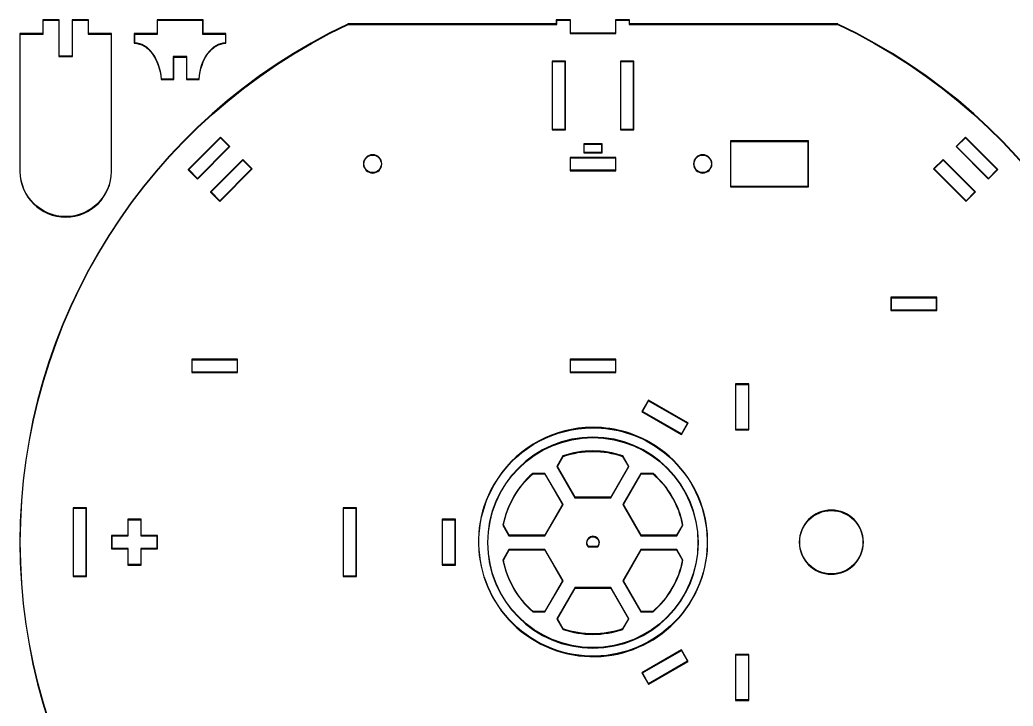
# Model space of a CAD drawing. Extents: x 10 to 440, y 10 to 290.
# Drawn here: x 10 to 226.7, y 140.3 to 290 of the extents above; entities that cross this region are included whole.
import ezdxf

# ---------------------------------------------------------------- set-up
doc = ezdxf.new("R2010")
doc.units = 0
doc.layers.add('Layer_1', color=7, linetype='CONTINUOUS')

msp = doc.modelspace()

# ---------------------------------------------------------------- linework, layer by layer
at = {"layer": 'Layer_1', "color": 7}
for p, q in [((15, 290), (15, 289.949219)), ((18.599609, 290), (15, 290)), ((15, 290), (15, 290)), ((15, 289.949219), (15, 287)), ((15.099609, 289.900391), (18.5, 289.900391)), ((15.099609, 286.900391), (15.099609, 289.900391)), ((15.099609, 289.900391), (15.099609, 289.900391)), ((18.5, 289.900391), (18.5, 282)), ((18.599609, 282.099609), (18.599609, 290)), ((25, 290), (21.400391, 290)), ((21.400391, 290), (21.400391, 282.099609)), ((21.5, 282), (21.5, 289.900391)), ((21.5, 289.900391), (24.900391, 289.900391)), ((24.900391, 289.900391), (24.900391, 286.900391)), ((25, 287), (25, 290)), ((39.949219, 290), (39.949219, 289.949219)), ((49.949219, 290), (39.949219, 290)), ((39.949219, 290), (39.949219, 290)), ((39.949219, 289.949219), (39.949219, 287)), ((40.050781, 289.900391), (49.849609, 289.900391)), ((40.050781, 286.900391), (40.050781, 289.900391)), ((40.050781, 289.900391), (40.050781, 289.900391)), ((49.849609, 289.900391), (49.849609, 286.900391)), ((49.949219, 287), (49.949219, 290)), ((81.558594, 289.099609), (81.548828, 289.095703)), ((125.05078, 289.099609), (81.558594, 289.099609)), ((81.580078, 289), (125.05078, 289)), ((127, 289.099609), (125.05078, 289.099609)), ((125.05078, 289), (127, 289)), ((127, 290), (127, 289.099609)), ((130.09961, 290), (127, 290)), ((127, 290), (127, 290)), ((127, 289), (127.09961, 289)), ((127.09961, 289.900391), (130, 289.900391)), ((127.09961, 289), (127.09961, 289.900391)), ((127.09961, 289.900391), (127.09961, 289.900391)), ((130, 289.900391), (130, 289.050781)), ((130, 289.050781), (130, 288.050781)), ((130.09961, 289.050781), (130.09961, 290)), ((130.09961, 288.050781), (130.09961, 289.050781)), ((143, 290), (139.90039, 290)), ((139.90039, 290), (139.90039, 289.050781)), ((139.90039, 289.050781), (139.90039, 288.050781)), ((140, 289.050781), (140, 289.900391)), ((140, 289.900391), (142.90039, 289.900391)), ((140, 288.050781), (140, 289.050781)), ((142.90039, 289.900391), (142.90039, 289)), ((142.90039, 289), (143, 289)), ((143, 289.099609), (143, 290)), ((144.95117, 289.099609), (143, 289.099609)), ((143, 289), (144.95117, 289)), ((188.44141, 289.099609), (144.95117, 289.099609)), ((144.95117, 289), (188.41992, 289)), ((188.45117, 289.095703), (188.44141, 289.099609)), ((15, 287), (10, 287)), ((10, 287), (10, 256.949219)), ((10.099609, 256.949219), (10.099609, 286.900391)), ((10.099609, 286.900391), (15.099609, 286.900391)), ((24.900391, 286.900391), (29.900391, 286.900391)), ((30, 287), (25, 287)), ((29.900391, 286.900391), (29.900391, 256.949219)), ((30, 256.949219), (30, 287)), ((39.949219, 287), (34.949219, 287)), ((34.949219, 287), (34.949219, 284.900391)), ((35.048828, 284.986328), (35.048828, 286.900391)), ((35.048828, 286.900391), (40.050781, 286.900391)), ((49.849609, 286.900391), (54.849609, 286.900391)), ((54.949219, 287), (49.949219, 287)), ((54.849609, 286.900391), (54.849609, 284.986328)), ((54.949219, 284.900391), (54.949219, 287)), ((130, 288.050781), (130, 287)), ((130, 287), (140, 287)), ((130.09961, 287.099609), (130.09961, 288.050781)), ((139.90039, 287.099609), (130.09961, 287.099609)), ((139.90039, 288.050781), (139.90039, 287.099609)), ((140, 287), (140, 288.050781)), ((34.949219, 284.900391), (35, 284.898438)), ((54.900391, 284.898438), (54.949219, 284.900391)), ((18.5, 282), (21.5, 282)), ((21.400391, 282.099609), (18.599609, 282.099609)), ((46.449219, 282), (43.449219, 282)), ((43.449219, 282), (43.449219, 277.099609)), ((43.550781, 277), (43.550781, 281.900391)), ((43.550781, 281.900391), (46.349609, 281.900391)), ((46.349609, 281.900391), (46.349609, 277)), ((46.449219, 277.099609), (46.449219, 282)), ((126.09961, 281), (126.09961, 266)), ((129, 281), (126.09961, 281)), ((126.09961, 281), (126.09961, 281)), ((126.20117, 280.900391), (128.90039, 280.900391)), ((126.20117, 266.099609), (126.20117, 280.900391)), ((126.20117, 280.900391), (126.20117, 280.900391)), ((128.90039, 280.900391), (128.90039, 266.099609)), ((129, 266.050781), (129, 281)), ((141, 281), (141, 266)), ((143.90039, 281), (141, 281)), ((141, 281), (141, 281)), ((141.09961, 280.900391), (143.80078, 280.900391)), ((141.09961, 266.099609), (141.09961, 280.900391)), ((141.09961, 280.900391), (141.09961, 280.900391)), ((143.80078, 280.900391), (143.80078, 266.099609)), ((143.90039, 266.050781), (143.90039, 281)), ((40.808594, 277.046875), (40.8125, 277)), ((40.8125, 277), (43.550781, 277)), ((43.449219, 277.099609), (40.898438, 277.099609)), ((46.349609, 277), (49.087891, 277)), ((49.001953, 277.099609), (46.449219, 277.099609)), ((49.087891, 277), (49.091797, 277.046875)), ((53.753906, 264.417969), (46.681641, 257.347656)), ((55.804688, 262.367188), (53.753906, 264.417969)), ((53.753906, 264.417969), (53.753906, 264.417969)), ((126.09961, 266), (129, 266)), ((128.90039, 266.099609), (126.20117, 266.099609)), ((129, 266), (129, 266.050781)), ((141, 266), (143.90039, 266)), ((143.80078, 266.099609), (141.09961, 266.099609)), ((143.90039, 266), (143.90039, 266.050781)), ((216.24609, 264.417969), (214.19727, 262.367188)), ((223.31836, 257.345703), (216.24609, 264.417969)), ((216.24609, 264.417969), (216.24609, 264.417969)), ((46.824219, 257.345703), (53.753906, 264.277344)), ((48.732422, 255.296875), (55.804688, 262.367188)), ((55.662109, 262.367188), (48.732422, 255.4375)), ((53.753906, 264.277344), (55.662109, 262.367188)), ((53.753906, 264.277344), (53.753906, 264.277344)), ((133, 263), (133, 261)), ((137, 263), (133, 263)), ((133, 263), (133, 263)), ((133.09961, 262.900391), (136.90039, 262.900391)), ((133.09961, 261.099609), (133.09961, 262.900391)), ((133.09961, 262.900391), (133.09961, 262.900391)), ((136.90039, 262.900391), (136.90039, 261.099609)), ((137, 261.050781), (137, 263)), ((182, 263.599609), (165, 263.599609)), ((165, 263.599609), (165, 253.599609)), ((165.09961, 253.699219), (165.09961, 263.5)), ((165.09961, 263.5), (181.90039, 263.5)), ((181.90039, 263.5), (181.90039, 253.699219)), ((182, 253.650391), (182, 263.599609)), ((214.19727, 262.367188), (221.26758, 255.296875)), ((214.33789, 262.367188), (216.24609, 264.275391)), ((221.26758, 255.4375), (214.33789, 262.367188)), ((216.24609, 264.275391), (223.17578, 257.345703)), ((216.24609, 264.275391), (216.24609, 264.275391)), ((130, 260), (130, 257.099609)), ((140, 260), (130, 260)), ((130, 260), (130, 260)), ((133, 261), (137, 261)), ((136.90039, 261.099609), (133.09961, 261.099609)), ((137, 261), (137, 261.050781)), ((140, 257.150391), (140, 260)), ((58.632812, 259.539062), (51.5625, 252.466797)), ((51.703125, 252.466797), (58.632812, 259.396484)), ((60.683594, 257.488281), (58.632812, 259.539062)), ((58.632812, 259.539062), (58.632812, 259.539062)), ((58.632812, 259.396484), (60.542969, 257.488281)), ((58.632812, 259.396484), (58.632812, 259.396484)), ((88.849609, 258.599609), (88.849609, 258.599609)), ((88.949219, 258.599609), (88.949219, 258.599609)), ((130.09961, 259.900391), (139.90039, 259.900391)), ((130.09961, 257.199219), (130.09961, 259.900391)), ((130.09961, 259.900391), (130.09961, 259.900391)), ((139.90039, 259.900391), (139.90039, 257.199219)), ((160.84961, 258.599609), (160.84961, 258.599609)), ((160.94922, 258.599609), (160.94922, 258.599609)), ((211.36719, 259.539062), (209.31836, 257.488281)), ((209.45898, 257.488281), (211.36719, 259.396484)), ((218.43945, 252.466797), (211.36719, 259.539062)), ((211.36719, 259.539062), (211.36719, 259.539062)), ((211.36719, 259.396484), (218.29688, 252.466797)), ((211.36719, 259.396484), (211.36719, 259.396484)), ((46.681641, 257.347656), (46.71875, 257.310547)), ((46.71875, 257.310547), (48.732422, 255.296875)), ((48.732422, 255.4375), (46.824219, 257.345703)), ((53.611328, 250.417969), (60.683594, 257.488281)), ((60.542969, 257.488281), (53.611328, 250.558594)), ((130, 257.099609), (140, 257.099609)), ((139.90039, 257.199219), (130.09961, 257.199219)), ((140, 257.099609), (140, 257.150391)), ((209.31836, 257.488281), (216.38867, 250.416016)), ((216.38867, 250.558594), (209.45898, 257.488281)), ((223.17578, 257.345703), (221.26758, 255.4375)), ((221.30273, 255.332031), (223.31836, 257.345703)), ((165, 253.599609), (182, 253.599609)), ((181.90039, 253.699219), (165.09961, 253.699219)), ((181.90039, 253.699219), (181.90039, 253.699219)), ((182, 253.599609), (182, 253.650391)), ((182, 253.599609), (182, 253.599609)), ((221.26758, 255.296875), (221.30273, 255.332031)), ((51.5625, 252.466797), (51.597656, 252.431641)), ((51.597656, 252.431641), (53.611328, 250.417969)), ((53.611328, 250.558594), (51.703125, 252.466797)), ((218.29688, 252.466797), (216.38867, 250.558594)), ((216.42383, 250.453125), (218.43945, 252.466797)), ((216.38867, 250.416016), (216.42383, 250.453125)), ((200, 229.5), (200, 229.451172)), ((210, 229.5), (200, 229.5)), ((200, 229.5), (200, 229.5)), ((200, 229.451172), (200, 226.599609)), ((200.09961, 229.400391), (209.90039, 229.400391)), ((200.09961, 226.701172), (200.09961, 229.400391)), ((200.09961, 229.400391), (200.09961, 229.400391)), ((209.90039, 229.400391), (209.90039, 226.701172)), ((210, 226.599609), (210, 229.5)), ((200, 226.599609), (210, 226.599609)), ((209.90039, 226.701172), (200.09961, 226.701172)), ((47.5, 216), (47.5, 213.099609)), ((57.451172, 216), (47.5, 216)), ((47.5, 216), (47.5, 216)), ((47.599609, 215.900391), (57.400391, 215.900391)), ((47.599609, 213.201172), (47.599609, 215.900391)), ((47.599609, 215.900391), (47.599609, 215.900391)), ((57.400391, 215.900391), (57.400391, 213.201172)), ((57.5, 216), (57.451172, 216)), ((57.5, 213.099609), (57.5, 216)), ((130, 216), (130, 213.099609)), ((139.95117, 216), (130, 216)), ((130, 216), (130, 216)), ((130.09961, 215.900391), (139.90039, 215.900391)), ((130.09961, 213.201172), (130.09961, 215.900391)), ((130.09961, 215.900391), (130.09961, 215.900391)), ((139.90039, 215.900391), (139.90039, 213.201172)), ((140, 216), (139.95117, 216)), ((140, 213.099609), (140, 216)), ((47.5, 213.099609), (57.5, 213.099609)), ((57.400391, 213.201172), (47.599609, 213.201172)), ((130, 213.099609), (140, 213.099609)), ((139.90039, 213.201172), (130.09961, 213.201172)), ((166.09961, 210.599609), (166.09961, 200.599609)), ((168.95117, 210.599609), (166.09961, 210.599609)), ((166.09961, 210.599609), (166.09961, 210.599609)), ((166.20117, 210.5), (168.90039, 210.5)), ((166.20117, 200.701172), (166.20117, 210.5)), ((166.20117, 210.5), (166.20117, 210.5)), ((168.90039, 210.5), (168.90039, 200.701172)), ((169, 210.599609), (168.95117, 210.599609)), ((169, 200.599609), (169, 210.599609)), ((147.12109, 207.091797), (145.66992, 204.580078)), ((145.80664, 204.617188), (147.15625, 206.955078)), ((155.73633, 202.117188), (147.12109, 207.091797)), ((147.12109, 207.091797), (147.12109, 207.091797)), ((147.15625, 206.955078), (155.64258, 202.056641)), ((147.15625, 206.955078), (147.15625, 206.955078)), ((145.66992, 204.580078), (154.33008, 199.58008)), ((154.29297, 199.7168), (145.80664, 204.617188)), ((155.64258, 202.056641), (154.29297, 199.7168)), ((154.33008, 199.58008), (155.78125, 202.091797)), ((155.78125, 202.091797), (155.73633, 202.117188)), ((133.28516, 201.085938), (133.28516, 201.085938)), ((133.29297, 200.986328), (133.29297, 200.986328)), ((166.09961, 200.599609), (169, 200.599609)), ((168.90039, 200.701172), (166.20117, 200.701172)), ((135, 199), (135, 199)), ((135, 198.90039), (135, 198.90039)), ((134.999954, 196.000293), (134.960163, 196.000293)), ((134.960163, 196.000293), (134.960163, 196.000293)), ((134.960163, 195.900043), (134.999954, 195.900043)), ((134.960163, 195.900043), (134.960163, 195.900043)), ((128.466503, 194.902696), (127.143067, 192.609817)), ((127.258823, 192.609817), (128.534199, 194.819485)), ((128.484071, 194.908385), (128.466503, 194.902696)), ((141.46726, 194.818982), (142.742633, 192.609817)), ((141.534956, 194.902167), (141.517385, 194.907855)), ((142.858389, 192.609817), (141.534956, 194.902167)), ((121.897912, 191.110159), (121.883958, 191.09775)), ((124.544261, 191.110688), (121.897912, 191.110159)), ((121.936152, 191.009908), (124.486384, 191.010437)), ((124.486384, 191.010437), (128.357465, 184.305922)), ((124.486384, 191.010437), (124.486384, 191.010437)), ((128.47322, 184.305922), (124.544261, 191.110688)), ((124.544261, 191.110688), (124.544261, 191.110688)), ((127.143067, 192.609817), (131.071511, 185.805051)), ((131.129388, 185.905302), (127.258823, 192.609817)), ((142.742633, 192.609817), (138.871552, 185.905302)), ((138.929429, 185.805051), (142.858389, 192.609817)), ((145.441693, 191.084309), (141.527204, 184.304361)), ((141.642959, 184.304361), (145.514041, 191.009379)), ((145.456163, 191.109656), (145.441693, 191.084309)), ((148.103547, 191.109656), (145.456163, 191.109656)), ((145.456163, 191.109656), (145.456163, 191.109656)), ((145.514041, 191.009379), (148.065306, 191.009379)), ((145.514041, 191.009379), (145.514041, 191.009379)), ((148.117498, 191.097247), (148.103547, 191.109656)), ((128.357465, 184.305922), (124.486899, 177.600904)), ((124.544777, 177.500653), (128.47322, 184.305922)), ((131.071511, 185.805051), (138.929429, 185.805051)), ((138.871552, 185.905302), (131.129388, 185.905302)), ((141.527204, 184.304361), (145.456163, 177.499622)), ((145.514041, 177.599872), (141.642959, 184.304361)), ((21.599609, 183.59961), (21.599609, 168.59961)), ((24.451172, 183.59961), (21.599609, 183.59961)), ((21.599609, 183.59961), (21.599609, 183.59961)), ((21.701172, 183.5), (24.400391, 183.5)), ((21.701172, 168.70117), (21.701172, 183.5)), ((21.701172, 183.5), (21.701172, 183.5)), ((24.400391, 183.5), (24.400391, 168.70117)), ((24.5, 183.59961), (24.451172, 183.59961)), ((24.5, 168.59961), (24.5, 183.59961)), ((80.5, 183.59961), (80.5, 168.59961)), ((83.349609, 183.59961), (80.5, 183.59961)), ((80.5, 183.59961), (80.5, 183.59961)), ((80.599609, 183.5), (83.300781, 183.5)), ((80.599609, 168.70117), (80.599609, 183.5)), ((80.599609, 183.5), (80.599609, 183.5)), ((83.300781, 183.5), (83.300781, 168.70117)), ((83.400391, 183.59961), (83.349609, 183.59961)), ((83.400391, 168.59961), (83.400391, 183.59961)), ((187, 183.09961), (187, 183.09961)), ((187, 183), (187, 183)), ((33.550781, 181.09961), (33.550781, 177.55078)), ((36.451172, 181.09961), (33.550781, 181.09961)), ((33.550781, 181.09961), (33.550781, 181.09961)), ((33.650391, 181), (36.351562, 181)), ((33.650391, 177.44922), (33.650391, 181)), ((33.650391, 181), (33.650391, 181)), ((36.351562, 181), (36.351562, 177.44922)), ((36.451172, 177.55078), (36.451172, 181.09961)), ((102.09961, 181.09961), (102.09961, 171.09961)), ((105, 181.09961), (102.09961, 181.09961)), ((102.09961, 181.09961), (102.09961, 181.09961)), ((102.20117, 181), (104.90039, 181)), ((102.20117, 171.20117), (102.20117, 181)), ((102.20117, 181), (102.20117, 181)), ((104.90039, 181), (104.90039, 171.20117)), ((105, 171.15039), (105, 181.09961)), ((115.366527, 179.81163), (115.36291, 179.793533)), ((115.36291, 179.793533), (116.686859, 177.500653)), ((116.744736, 177.600904), (115.468847, 179.810069)), ((154.531062, 179.808535), (153.255685, 177.599872)), ((153.313563, 177.499622), (154.636998, 179.791998)), ((154.636998, 179.791998), (154.633381, 179.810069)), ((33.550781, 177.55078), (30, 177.55078)), ((30, 177.55078), (30, 174.65039)), ((30.101562, 174.75), (30.101562, 177.44922)), ((30.101562, 177.44922), (33.650391, 177.44922)), ((36.351562, 177.44922), (39.900391, 177.44922)), ((39.951172, 177.55078), (36.451172, 177.55078)), ((39.900391, 177.44922), (39.900391, 174.75)), ((40, 177.55078), (39.951172, 177.55078)), ((40, 174.65039), (40, 177.55078)), ((116.686859, 177.500653), (124.544777, 177.500653)), ((124.486899, 177.600904), (116.744736, 177.600904)), ((135, 177.40039), (135, 177.40039)), ((135, 177.30078), (135, 177.30078)), ((145.456163, 177.499622), (153.313563, 177.499622)), ((153.255685, 177.599872), (145.514041, 177.599872)), ((30, 174.65039), (33.550781, 174.65039)), ((33.650391, 174.75), (30.101562, 174.75)), ((33.550781, 174.65039), (33.550781, 171.09961)), ((33.650391, 171.19922), (33.650391, 174.75)), ((39.900391, 174.75), (36.351562, 174.75)), ((36.351562, 174.75), (36.351562, 171.19922)), ((36.451172, 171.09961), (36.451172, 174.65039)), ((36.451172, 174.65039), (40, 174.65039)), ((116.671873, 174.474482), (115.36291, 172.207426)), ((115.468847, 172.190889), (116.74422, 174.399552)), ((116.686343, 174.499802), (116.671873, 174.474482)), ((124.544261, 174.499802), (116.686343, 174.499802)), ((116.686343, 174.499802), (116.686343, 174.499802)), ((116.74422, 174.399552), (124.486384, 174.399552)), ((116.74422, 174.399552), (116.74422, 174.399552)), ((124.486384, 174.399552), (128.357465, 167.695063)), ((128.47322, 167.695063), (124.544261, 174.499802)), ((133.94336, 175.08398), (133.95703, 175.06641)), ((133.95703, 175.06641), (136.04297, 175.06641)), ((135.98828, 175.16602), (134.01172, 175.16602)), ((136.04297, 175.06641), (136.05664, 175.08398)), ((145.441177, 174.474482), (141.526688, 167.695063)), ((141.642443, 167.695063), (145.513525, 174.399552)), ((145.455647, 174.499802), (145.441177, 174.474482)), ((153.313563, 174.499802), (145.455647, 174.499802)), ((145.455647, 174.499802), (145.455647, 174.499802)), ((145.513525, 174.399552), (153.255685, 174.399552)), ((145.513525, 174.399552), (145.513525, 174.399552)), ((153.255685, 174.399552), (154.531062, 172.190889)), ((154.636998, 172.207426), (153.313563, 174.499802)), ((36.351562, 171.19922), (33.650391, 171.19922)), ((104.90039, 171.20117), (102.20117, 171.20117)), ((115.36291, 172.207426), (115.366527, 172.189355)), ((154.633381, 172.189355), (154.636998, 172.207426)), ((33.550781, 171.09961), (36.451172, 171.09961)), ((102.09961, 171.09961), (105, 171.09961)), ((105, 171.09961), (105, 171.15039)), ((21.599609, 168.59961), (24.5, 168.59961)), ((24.400391, 168.70117), (21.701172, 168.70117)), ((80.5, 168.59961), (83.400391, 168.59961)), ((83.300781, 168.70117), (80.599609, 168.70117)), ((128.357465, 167.695063), (124.486384, 160.990548)), ((124.544261, 160.890297), (128.47322, 167.695063)), ((141.526688, 167.695063), (145.455647, 160.890297)), ((145.513525, 160.990548), (141.642443, 167.695063)), ((131.056525, 166.169555), (127.142551, 159.390136)), ((127.258307, 159.390136), (131.128872, 166.094625)), ((131.070995, 166.194876), (131.056525, 166.169555)), ((138.928913, 166.194876), (131.070995, 166.194876)), ((131.070995, 166.194876), (131.070995, 166.194876)), ((131.128872, 166.094625), (138.871036, 166.094625)), ((131.128872, 166.094625), (131.128872, 166.094625)), ((138.871036, 166.094625), (142.742117, 159.390136)), ((142.857873, 159.390136), (138.928913, 166.194876)), ((121.883442, 160.902706), (121.897393, 160.890297)), ((121.897393, 160.890297), (124.544261, 160.890297)), ((124.486384, 160.990548), (121.935634, 160.990548)), ((145.455647, 160.890297), (148.103031, 160.890297)), ((148.064788, 160.990548), (145.513525, 160.990548)), ((148.103031, 160.890297), (148.116982, 160.902706)), ((127.142551, 159.390136), (128.465984, 157.097257)), ((128.53368, 157.180442), (127.258307, 159.390136)), ((142.742117, 159.390136), (141.466225, 157.180442)), ((141.533921, 157.097257), (142.857873, 159.390136)), ((128.465984, 157.097257), (128.483555, 157.091569)), ((141.51635, 157.091569), (141.533921, 157.097257)), ((154.33008, 152.61914), (145.66992, 147.61914)), ((145.80664, 147.58203), (154.29492, 152.48242)), ((154.29492, 152.48242), (155.64453, 150.14453)), ((154.29492, 152.48242), (154.29492, 152.48242)), ((155.78125, 150.10742), (154.33008, 152.61914)), ((154.33008, 152.61914), (154.33008, 152.61914)), ((155.64453, 150.14453), (147.15625, 145.24414)), ((147.16406, 145.13281), (155.78125, 150.10742)), ((166.09961, 151.59961), (166.09961, 141.59961)), ((168.95117, 151.59961), (166.09961, 151.59961)), ((166.09961, 151.59961), (166.09961, 151.59961)), ((166.20117, 151.5), (168.90039, 151.5)), ((166.20117, 141.70117), (166.20117, 151.5)), ((166.20117, 151.5), (166.20117, 151.5)), ((168.90039, 151.5), (168.90039, 141.70117)), ((169, 151.59961), (168.95117, 151.59961)), ((169, 141.59961), (169, 151.59961)), ((145.66992, 147.61914), (147.12109, 145.10742)), ((147.15625, 145.24414), (145.80664, 147.58203)), ((147.12109, 145.10742), (147.16406, 145.13281)), ((166.09961, 141.59961), (169, 141.59961)), ((168.90039, 141.70117), (166.20117, 141.70117))]:
    msp.add_line(p, q, dxfattribs=at)
for points in [[(81.548828, 289.095703), (37.860637, 268.429517), (10.000015, 224.4292), (10, 176.09961)], [(10.099609, 176.09961), (10.099624, 224.386377), (37.933473, 268.347885), (81.580078, 289)], [(188.41992, 289), (232.06652, 268.347879), (259.90038, 224.386373), (259.90039, 176.09961)], [(260, 176.09961), (259.99999, 224.429195), (232.13935, 268.42951), (188.45117, 289.095703)], [(35, 284.898438), (36.479796, 284.879804), (37.841409, 284.036169), (38.880859, 282.634766)], [(38.960938, 282.693359), (37.919899, 284.096903), (36.545929, 284.948549), (35.048828, 284.986328)], [(54.849609, 284.986328), (53.352611, 284.948352), (51.980387, 284.09689), (50.939453, 282.693359)], [(51.019531, 282.634766), (52.058878, 284.036157), (53.420695, 284.879606), (54.900391, 284.898438)], [(38.880859, 282.634766), (39.92031, 281.233363), (40.633377, 279.277052), (40.808594, 277.046875)], [(40.898438, 277.099609), (40.715467, 279.326268), (40.006294, 281.283993), (38.960938, 282.693359)], [(50.939453, 282.693359), (49.894201, 281.284006), (49.184909, 279.326119), (49.001953, 277.099609)], [(49.091797, 277.046875), (49.267001, 279.276903), (49.980184, 281.233375), (51.019531, 282.634766)], [(86.949219, 260.599609), (85.845241, 260.599609), (84.949219, 259.703587), (84.949219, 258.599609)], [(85.050781, 258.599609), (85.050781, 259.649543), (85.899285, 260.5), (86.949219, 260.5)], [(88.949219, 258.599609), (88.949219, 259.703587), (88.053196, 260.599609), (86.949219, 260.599609)], [(86.949219, 260.5), (87.999152, 260.5), (88.849609, 259.649543), (88.849609, 258.599609)], [(158.94922, 260.599609), (157.84524, 260.599609), (156.94922, 259.703587), (156.94922, 258.599609)], [(157.05078, 258.599609), (157.05078, 259.649543), (157.89929, 260.5), (158.94922, 260.5)], [(160.94922, 258.599609), (160.94922, 259.703587), (160.0532, 260.599609), (158.94922, 260.599609)], [(158.94922, 260.5), (159.99915, 260.5), (160.84961, 259.649543), (160.84961, 258.599609)], [(84.949219, 258.599609), (84.949218, 257.495632), (85.845241, 256.599609), (86.949219, 256.599609)], [(86.949219, 256.699219), (85.899285, 256.699219), (85.050781, 257.549676), (85.050781, 258.599609)], [(86.949219, 256.599609), (88.053196, 256.599609), (88.949219, 257.495632), (88.949219, 258.599609)], [(88.849609, 258.599609), (88.84961, 257.549676), (87.999152, 256.699219), (86.949219, 256.699219)], [(156.94922, 258.599609), (156.94922, 257.495632), (157.84524, 256.599609), (158.94922, 256.599609)], [(158.94922, 256.699219), (157.89929, 256.699219), (157.05078, 257.549676), (157.05078, 258.599609)], [(158.94922, 256.599609), (160.0532, 256.599609), (160.94922, 257.495632), (160.94922, 258.599609)], [(160.84961, 258.599609), (160.84961, 257.549676), (159.99915, 256.699219), (158.94922, 256.699219)], [(10, 256.949219), (9.999989, 256.940844), (9.999989, 256.932203), (10, 256.923828)], [(10, 256.923828), (10.041788, 251.431375), (14.507388, 246.999956), (20, 247)], [(10.099609, 256.923828), (10.099599, 256.93212), (10.099599, 256.940927), (10.099609, 256.949219)], [(20, 247.099609), (14.561828, 247.099566), (10.142052, 251.48607), (10.099609, 256.923828)], [(20, 247), (25.502255, 247.000061), (29.971853, 251.447036), (30, 256.949219)], [(29.900391, 256.949219), (29.872519, 251.500898), (25.448392, 247.099669), (20, 247.099609)], [(133.28516, 201.085938), (125.27961, 200.520097), (117.68954, 196.11756), (113.375, 188.64453)], [(113.46094, 188.59375), (117.75859, 196.03753), (125.31961, 200.422932), (133.29297, 200.986328)], [(147.52539, 197.79492), (143.04158, 200.383662), (138.08849, 201.425442), (133.28516, 201.085938)], [(133.29297, 200.986328), (138.07698, 201.324366), (143.00835, 200.285638), (147.47461, 197.70703)], [(135, 199), (122.29804, 199), (112, 188.70196), (112, 176)], [(112.09961, 176), (112.09961, 188.64791), (122.35209, 198.90039), (135, 198.90039)], [(158, 176), (158, 188.70196), (147.70196, 199), (135, 199)], [(135, 198.90039), (147.64791, 198.90039), (157.90039, 188.64791), (157.90039, 176)], [(147.47461, 197.70703), (159.38461, 190.83078), (163.46609, 175.60336), (156.58984, 163.69336)], [(156.67578, 163.64453), (163.57905, 175.60133), (159.48219, 190.89165), (147.52539, 197.79492)], [(134.960163, 196.000293), (132.756182, 195.995743), (130.567763, 195.62657), (128.484071, 194.908385)], [(128.534199, 194.819485), (130.602407, 195.530261), (132.773152, 195.895518), (134.960163, 195.900043)], [(141.517385, 194.907855), (139.42057, 195.630723), (137.217874, 196.000161), (134.999954, 196.000293)], [(134.999954, 195.900043), (137.200835, 195.899911), (139.385989, 195.534389), (141.46726, 194.818982)], [(121.883958, 191.09775), (118.51242, 188.168944), (116.217908, 184.195723), (115.366527, 179.81163)], [(115.468847, 179.810069), (116.317495, 184.159554), (118.593295, 188.100708), (121.936152, 191.009908)], [(148.065306, 191.009379), (151.40778, 188.099703), (153.683032, 184.158152), (154.531062, 179.808535)], [(154.633381, 179.810069), (153.782624, 184.194347), (151.488655, 188.167939), (148.117498, 191.097247)], [(113.375, 188.64453), (106.47174, 176.68771), (110.56856, 161.39543), (122.52539, 154.49219)], [(122.57617, 154.58008), (110.66615, 161.4563), (106.5847, 176.68373), (113.46094, 188.59375)], [(187, 183.09961), (183.1346, 183.09962), (180, 179.96502), (180, 176.09961)], [(180.09961, 176.09961), (180.09961, 179.91097), (183.18864, 183.00001), (187, 183)], [(194, 176.09961), (194, 179.96501), (190.8654, 183.09961), (187, 183.09961)], [(187, 183), (190.81135, 183), (193.90039, 179.91096), (193.90039, 176.09961)], [(10, 176.09961), (10.000013, 127.77003), (37.860647, 83.77166), (81.548828, 63.10547)], [(81.583984, 63.19922), (37.935107, 83.85055), (10.099623, 127.81138), (10.099609, 176.09961)], [(112, 176), (112, 163.29804), (122.29804, 153), (135, 153)], [(135, 153.09961), (122.35209, 153.09961), (112.09961, 163.35209), (112.09961, 176)], [(135, 177.40039), (134.2274, 177.40042), (133.59959, 176.77225), (133.59961, 176)], [(133.59961, 176), (133.59966, 175.66304), (133.72236, 175.33844), (133.94336, 175.08398)], [(133.69922, 176), (133.6992, 176.71817), (134.28142, 177.3008), (135, 177.30078)], [(134.01172, 175.16602), (133.81436, 175.40011), (133.69926, 175.69348), (133.69922, 176)], [(136.40039, 176), (136.40041, 176.77224), (135.77259, 177.4004), (135, 177.40039)], [(135, 177.30078), (135.71858, 177.30079), (136.3008, 176.71817), (136.30078, 176)], [(135, 153), (147.70196, 153), (158, 163.29804), (158, 176)], [(157.90039, 176), (157.90039, 163.35209), (147.64791, 153.09961), (135, 153.09961)], [(136.30078, 176), (136.30073, 175.69348), (136.18565, 175.4001), (135.98828, 175.16602)], [(136.05664, 175.08398), (136.27765, 175.33844), (136.40033, 175.66303), (136.40039, 176)], [(180, 176.09961), (180, 172.2342), (183.1346, 169.0996), (187, 169.09961)], [(187, 169.19922), (183.18864, 169.19921), (180.09961, 172.28825), (180.09961, 176.09961)], [(187, 169.09961), (190.8654, 169.09961), (194, 172.23421), (194, 176.09961)], [(193.90039, 176.09961), (193.90039, 172.28825), (190.81135, 169.19922), (187, 169.19922)], [(259.90039, 176.09961), (259.90038, 127.81138), (232.06489, 83.85055), (188.41602, 63.19922)], [(188.45117, 63.10547), (232.13935, 83.77166), (259.99999, 127.77003), (260, 176.09961)], [(115.366527, 172.189355), (116.21767, 167.805156), (118.512005, 163.831723), (121.883442, 160.902706)], [(121.935634, 160.990548), (118.59288, 163.899933), (116.317259, 167.841325), (115.468847, 172.190889)], [(154.531062, 172.190889), (153.682784, 167.841378), (151.407354, 163.900012), (148.064788, 160.990548)], [(148.116982, 160.902706), (151.488229, 163.831802), (153.782373, 167.805209), (154.633381, 172.189355)], [(122.52539, 154.49219), (134.48219, 147.58894), (149.77252, 151.68774), (156.67578, 163.64453)], [(156.58984, 163.69336), (149.7136, 151.78337), (134.48617, 147.70385), (122.57617, 154.58008)], [(128.483555, 157.091569), (130.580071, 156.368991), (132.78241, 155.999739), (134.999954, 155.999633)], [(134.999954, 156.099884), (132.799449, 156.09999), (130.614655, 156.465326), (128.53368, 157.180442)], [(141.466225, 157.180442), (139.385253, 156.465326), (137.200457, 156.09999), (134.999954, 156.099884)], [(134.999954, 155.999633), (137.217496, 155.999739), (139.419834, 156.368991), (141.51635, 157.091569)]]:
    msp.add_open_spline(points, degree=3, dxfattribs=at)

doc.saveas('drawing.dxf')
